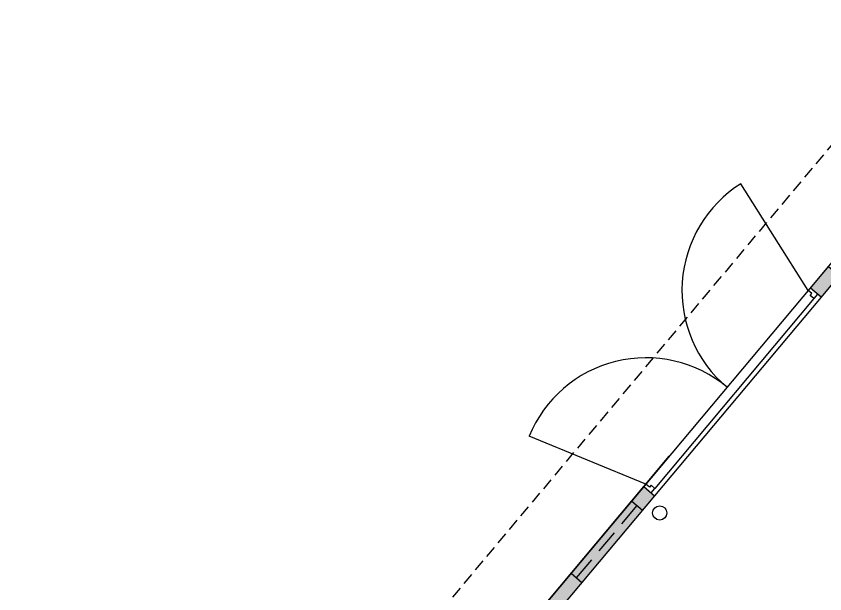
# Model space of a CAD drawing. Header units: millimetres. Extents: x 834140250 to 834644390, y 817877047 to 817987022.
# Drawn here: x 834536607 to 834545192, y 817958726 to 817964853 of the extents above; entities that cross this region are included whole.
import ezdxf

# ---------------------------------------------------------------- set-up
doc = ezdxf.new("R2010")
doc.units = ezdxf.units.MM
doc.header["$LTSCALE"] = 1000
doc.header["$MEASUREMENT"] = 0
doc.linetypes.add('3B52X-MAGP-P-L000_XB$0$HIDDEN', pattern=[0.375, 0.25, -0.125])
doc.linetypes.add('3B52X-MAGP-P-L000_XB$0$HIDDEN2', pattern=[0.1875, 0.125, -0.0625])
for name, color, linetype in [('3B52X-MAGP-P-L000_XB$0$VPA060_Hatch', 252, 'Continuous'), ('3B52X-MAGP-P-L000_XB$0$VPA090_Building Line Above', 1, '3B52X-MAGP-P-L000_XB$0$HIDDEN2'), ('3B52X-MAGP-P-L000_XB$0$VPA220_Wall-Conc', 3, 'Continuous'), ('3B52X-MAGP-P-L000_XB$0$VPA240_road curb', 1, 'Continuous'), ('3B52X-MAGP-P-L000_XB$0$VPA240_Stair Ramp', 1, 'Continuous'), ('3B52X-MAGP-P-L000_XB$0$VPA315_Door', 1, 'Continuous'), ('3B52X-MAGP-P-L000_XB$0$VPA383_Louvres', 1, 'Continuous'), ('3B52X-MAGP-P-L000_XB$0$VPA581_FH', 1, 'Continuous')]:
    doc.layers.add(name, color=color, linetype=linetype)

# ---------------------------------------------------------------- blocks, each defined once
blk = doc.blocks.new('GFA_GF')
at = {"layer": '3B52X-MAGP-P-L000_XB$0$VPA060_Hatch'}
h = blk.add_hatch(dxfattribs=at)
h.set_pattern_fill('AR-CONC', color=253, scale=20, style=0)
h.set_pattern_definition([(100, (-13521.53, 17305.91), (101.8234, 101.8234), [15, -165]), (45, (-13521.53, 17305.91), (-133.0801, 75.442), [12, -132]), (150.4514, (-13513.04, 17314.4), (-31.2565, 177.2654), [12.748, -140.2284]), (96.1842, (-13552.17, 17331.63), (162.5608, 142.2321), [22.5, -247.5]), (146.6356, (-13538.62, 17343.48), (-29.0856, 268.4288), [19.122, -210.3426]), (41.1842, (-13552.17, 17331.63), (-29.0858, 268.4288), [18, -198]), (71, (-13531.66, 17340.52), (138.4217, 39.6918), [15, -165]), (16, (-13531.66, 17340.52), (-79.8194, 130.5016), [12, -132]), (121.4514, (-13520.12, 17343.83), (58.6024, 170.1933), [12.748, -140.2284]), (87.5, (-13521.53, 17305.914), (-49.43906, 44.659), [0, -130.4, 0, -134, 0, -132.5]), (57.5, (-13521.53, 17305.914), (-26.60782, 91.00918), [0, -76.4, 0, -127.4, 0, -50.5]), (17.5, (-13550.2, 17271.75), (72.08249, 78.88675), [0, -50, 0, -156, 0, -207]), (7.5, (-13563.05, 17256.43), (59.636, 102.21856), [0, -65, 0, -103.6, 0, -147])])
h.paths.add_polyline_path([(-10558.6, 17459.1), (-10687.2, 17305.9), (-13521.5, 19684.2), (-13393, 19837.4)])
h.paths.add_polyline_path([(-11946.7, 21561), (-11689.6, 21867.4), (-11153.4, 21417.5), (-11410.5, 21111.1)])
h.paths.add_polyline_path([(-8887.4, 19450.8), (-10558.6, 17459.1), (-10673.5, 17555.5), (-9098.7, 19432.3), (-11281.9, 21264.3), (-11185.5, 21379.2), (-8887.4, 19450.8)])
h.paths.add_polyline_path([(-10616.1, 23146.7), (-8996.3, 25077.2), (-8881.4, 24980.8), (-10501.2, 23050.3), (-8624.4, 21475.5), (-8065.2, 22142), (-7950.3, 22045.5), (-8625.2, 21241.2), (-10731.8, 23008.9)])
h.paths.add_polyline_path([(-8340.7, 25858.5), (-6483, 28072.4), (-6368.1, 27976), (-8225.8, 25762.1)])
h.paths.add_polyline_path([(-6258, 28340.5), (-4201.1, 30791.9), (-4086.2, 30695.5), (-6143.1, 28244.1)])
h.paths.add_polyline_path([(-6483, 28072.4), (-6258, 28340.5), (-5721.8, 27890.6), (-5946.8, 27622.5)])
h.paths.add_polyline_path([(-1611.5, 33644.7), (-1726.4, 33741.1), (-1340.7, 34200.8), (-1225.8, 34104.4)])
h.paths.add_polyline_path([(-2433.4, 32898.5), (-2240.6, 33128.3), (-2125.7, 33031.9), (-2318.5, 32802.1)])
at = {"layer": '3B52X-MAGP-P-L000_XB$0$VPA060_Hatch', "color": 253}
blk.add_lwpolyline([(-2395.4, 32788.3), (-4085.9, 30773.6)], dxfattribs=at)
at = {"layer": '3B52X-MAGP-P-L000_XB$0$VPA090_Building Line Above', "color": 253}
blk.add_lwpolyline([(-15508.9, 18871.5), (-15300, 19120.5), (-15146.8, 18991.9), (-1375, 35404.4), (-1528.2, 35533), (-1319.3, 35782), (14200.7, 22759.1, 0.414214), (14658.6, 22799.1, -0.000013), (16707.2, 25240.4, 0.364001)], format="xyb", dxfattribs=at)
at = {"layer": '3B52X-MAGP-P-L000_XB$0$VPA220_Wall-Conc', "color": 253}
for points in [[(-2433.4, 32898.5), (-2240.6, 33128.3), (-2125.7, 33031.9), (-2318.5, 32802.1)], [(-6258, 28340.5), (-4201.1, 30791.9), (-4086.2, 30695.5), (-6143.1, 28244.1)]]:
    blk.add_lwpolyline(points, close=True, dxfattribs=at)
at = {"layer": '3B52X-MAGP-P-L000_XB$0$VPA240_road curb', "color": 253}
blk.add_lwpolyline([(-1340.7, 34200.8), (-11721.7, 21829.2)], dxfattribs=at)
at = {"layer": '3B52X-MAGP-P-L000_XB$0$VPA240_Stair Ramp', "color": 253}
for points in [[(-2318.5, 32802.1), (-4086.2, 30695.5)], [(-4201.1, 30791.9), (-3931.1, 31113.6)]]:
    blk.add_lwpolyline(points, dxfattribs=at)
at = {"layer": '3B52X-MAGP-P-L000_XB$0$VPA315_Door', "color": 253}
for p, q in [((-2456, 32871.7), (-3170.9, 34005.1)), ((-4178.6, 30818.7), (-5418.9, 31326))]:
    blk.add_line(p, q, dxfattribs=at)
for points in [[(-2356.8, 32834.2), (-2395.4, 32788.3), (-2433.7, 32820.4), (-2417.6, 32839.5), (-2455.9, 32871.7), (-2433.4, 32898.5)], [(-4124.5, 30727.6), (-4085.9, 30773.6), (-4124.2, 30805.7), (-4140.3, 30786.5), (-4178.6, 30818.7), (-4201.1, 30791.9)]]:
    blk.add_lwpolyline(points, dxfattribs=at)
for centre, start, end in [((-2456, 32871.7), 122.2449, 230.00318), ((-4178.6, 30818.7), 49.99904, 157.7551)]:
    blk.add_arc(centre, 1340, start, end, dxfattribs=at)
at = {"layer": '3B52X-MAGP-P-L000_XB$0$VPA383_Louvres', "color": 253, "linetype": '3B52X-MAGP-P-L000_XB$0$HIDDEN'}
for points in [[(-4915, 29824.4), (-4272.2, 30590.5)], [(-4329.7, 30638.7), (-4214.8, 30542.2)], [(-4972.5, 29872.6), (-4857.5, 29776.2)]]:
    blk.add_lwpolyline(points, dxfattribs=at)
at = {"layer": '3B52X-MAGP-P-L000_XB$0$VPA581_FH', "color": 253}
blk.add_circle((-4032.7, 30512.4), 75, dxfattribs=at)

msp = doc.modelspace()

# ---------------------------------------------------------------- block references
msp.add_blockref('GFA_GF', (834547471.4, 817929071.1))

doc.saveas('drawing.dxf')
